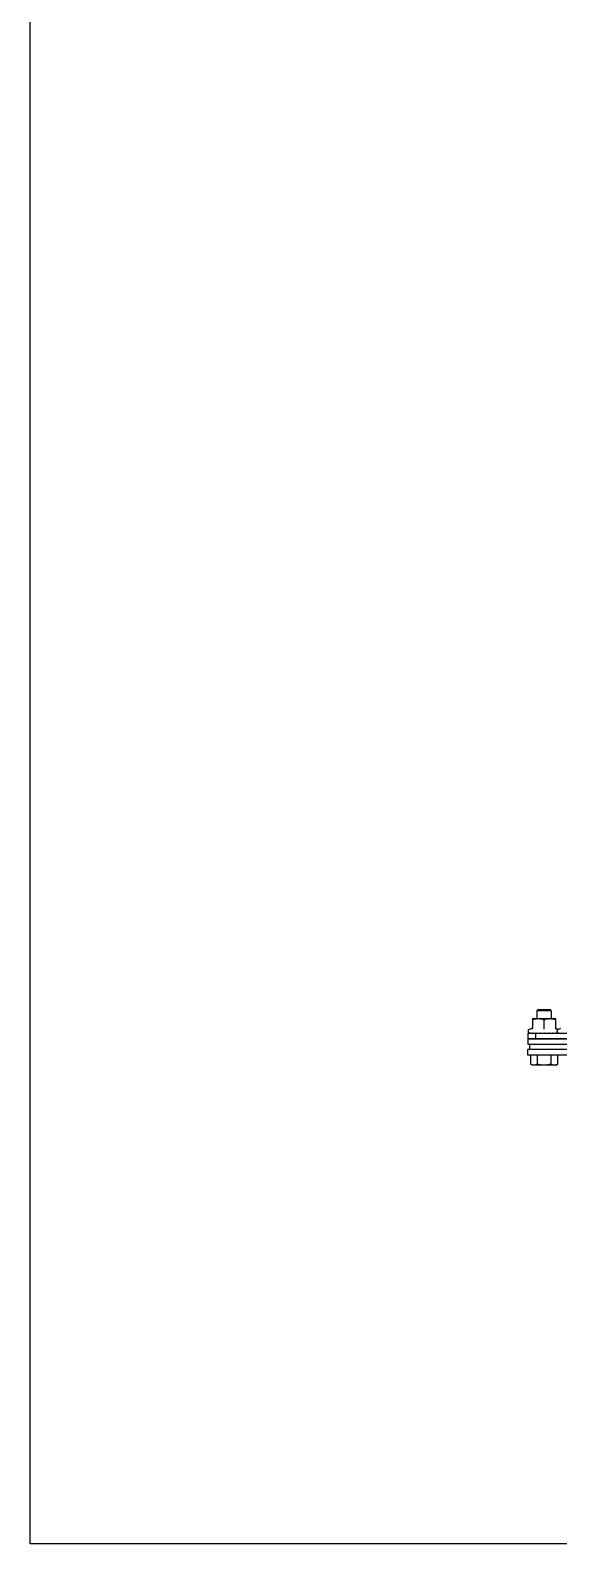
# Model space of a CAD drawing. Header units: millimetres. Extents: x 242 to 4341, y -255 to 3233.
# Drawn here: x 242 to 535, y -255 to 586 of the extents above; entities that cross this region are included whole.
import ezdxf

# ---------------------------------------------------------------- set-up
doc = ezdxf.new("R2010")
doc.units = ezdxf.units.MM
doc.header["$LTSCALE"] = 115.5
doc.layers.get('0').update_dxf_attribs({"linetype": 'CONTINUOUS'})
doc.layers.add('02___PRT_ALL_AXES', color=7, linetype='CONTINUOUS')

msp = doc.modelspace()

# ---------------------------------------------------------------- linework, layer by layer
at = {"color": 0, "linetype": 'Continuous'}
for p, q in [((241.521, -254.656), (241.521, 1394.903)), ((520.431, 37.049), (520.43, 36.468)), ((520.43, 36.468), (520.43, 31.655)), ((520.431, 37.049), (533.431, 37.049)), ((522.931, 41.349), (523.431, 41.849)), ((522.931, 41.349), (522.931, 37.049)), ((530.931, 41.349), (522.931, 41.349)), ((530.431, 41.849), (523.431, 41.849)), ((526.929, 31.656), (526.929, 36.468)), ((530.931, 41.349), (530.431, 41.849)), ((530.931, 41.349), (530.931, 37.049)), ((533.43, 36.468), (533.431, 37.049)), ((533.43, 31.656), (533.43, 36.468)), ((533.432, 31.989), (533.432, 36.468)), ((957.931, 28.849), (517.931, 28.849)), ((957.931, 25.849), (517.931, 25.849)), ((520.102, 31.529), (518.685, 31.013)), ((519.031, 28.877), (519.031, 29.049)), ((519.031, 29.049), (534.831, 29.049)), ((519.048, 29.049), (519.047, 29.046)), ((519.178, 29.049), (519.178, 28.849)), ((520.027, 29.049), (520.027, 28.849)), ((521.551, 29.049), (521.551, 28.849)), ((522.158, 28.849), (522.158, 25.849)), ((523.602, 29.049), (523.602, 28.849)), ((525.979, 29.049), (525.979, 28.849)), ((528.449, 29.049), (528.449, 28.849)), ((530.77, 29.049), (530.77, 28.849)), ((532.716, 29.049), (532.716, 28.849)), ((533.76, 31.529), (534.962, 31.091)), ((534.095, 29.049), (534.095, 28.849)), ((536.163, 31.529), (534.746, 31.013)), ((534.773, 29.049), (534.773, 28.849)), ((534.831, 28.877), (534.831, 29.049)), ((519.425, 16.849), (519.425, 11.749)), ((523.178, 16.849), (523.178, 11.749)), ((530.684, 16.849), (530.684, 11.749)), ((534.437, 16.849), (534.437, 11.749)), ((520.431, 11.169), (519.426, 11.749)), ((533.431, 11.169), (520.431, 11.169)), ((533.431, 11.169), (534.437, 11.749)), ((2291.28, -254.656), (241.521, -254.656))]:
    msp.add_line(p, q, dxfattribs=at)
for points in [[(520.102, 31.529), (520.193, 31.573), (520.295, 31.656), (520.37, 31.76), (520.416, 31.875), (520.43, 31.989)], [(533.431, 31.999), (533.446, 31.875), (533.492, 31.76), (533.567, 31.656), (533.67, 31.573), (533.76, 31.529)]]:
    msp.add_lwpolyline(points, dxfattribs=at)
for centre, radius, start, end in [((519.031, 30.061), 1.013, 110, 270), ((527.822, 29.849), 1, 270, 306.869898), ((529.103, 30.419), 1.565, 285.154952, 286.44744), ((529.564, 29.849), 1, 270, 306.869898), ((531.29, 30.337), 1.488, 269.996126, 271.690323), ((531.292, 30.29), 1.442, 271.687685, 273.921835), ((531.39, 29.849), 1, 270, 306.869898), ((535.092, 30.061), 1.013, 110, 270), ((534.831, 30.061), 1.013, 270, 277.46217)]:
    msp.add_arc(centre, radius, start, end, dxfattribs=at)
for points, knots in [([(520.43, 36.468), (520.955, 36.643), (522.023, 36.936), (523.129, 37.049), (523.679, 37.049)], [0, 0, 0, 0, 0.5018684, 1, 1, 1, 1]), ([(523.679, 37.049), (524.229, 37.049), (525.335, 36.936), (526.403, 36.643), (526.929, 36.468)], [0, 0, 0, 0, 0.4981302, 1, 1, 1, 1]), ([(526.929, 36.468), (527.454, 36.643), (528.523, 36.936), (529.629, 37.049), (530.179, 37.049)], [0, 0, 0, 0, 0.5018631, 1, 1, 1, 1]), ([(530.179, 37.049), (530.729, 37.049), (531.836, 36.936), (532.904, 36.643), (533.43, 36.468)], [0, 0, 0, 0, 0.4981355, 1, 1, 1, 1]), ([(519.047, 29.046), (519.043, 29.012), (519.036, 28.955), (519.031, 28.899), (519.031, 28.877)], [0, 0, 0, 0, 0.6210618, 1, 1, 1, 1]), ([(519.591, 29.049), (519.551, 28.991), (519.477, 28.901), (519.364, 28.849), (519.318, 28.849)], [0, 0, 0, 0, 0.602919, 1, 1, 1, 1]), ([(520.43, 31.655), (520.43, 31.542), (520.354, 31.32), (520.175, 31.176), (520.078, 31.135)], [0, 0, 0, 0, 0.5172663, 1, 1, 1, 1]), ([(520.853, 29.049), (520.777, 28.984), (520.615, 28.886), (520.428, 28.849), (520.343, 28.849)], [0, 0, 0, 0, 0.5369672, 1, 1, 1, 1]), ([(522.71, 29.049), (522.675, 29.027), (522.538, 28.948), (522.385, 28.897), (522.27, 28.874)], [0, 0, 0, 0, 0.2583326, 1, 1, 1, 1]), ([(524.98, 29.049), (524.917, 29.014), (524.66, 28.896), (524.373, 28.849), (524.163, 28.849)], [0, 0, 0, 0, 0.2547284, 1, 1, 1, 1]), ([(527.441, 29.049), (527.376, 29.014), (527.106, 28.894), (526.806, 28.849), (526.585, 28.849)], [0, 0, 0, 0, 0.2506209, 1, 1, 1, 1]), ([(526.928, 31.135), (526.928, 31.162), (526.929, 31.335), (526.929, 31.509), (526.929, 31.656)], [0, 0, 0, 0, 0.1542619, 1, 1, 1, 1]), ([(529.512, 28.909), (529.398, 28.878), (529.239, 28.853), (529.081, 28.849), (529.041, 28.849)], [0, 0, 0, 0, 0.7482755, 1, 1, 1, 1]), ([(531.978, 29.049), (531.892, 28.989), (531.702, 28.896), (531.494, 28.859), (531.39, 28.852)], [0, 0, 0, 0, 0.4993717, 1, 1, 1, 1]), ([(533.609, 29.049), (533.544, 28.983), (533.387, 28.878), (533.202, 28.849), (533.113, 28.849)], [0, 0, 0, 0, 0.5074707, 1, 1, 1, 1]), ([(533.782, 31.135), (533.684, 31.176), (533.505, 31.321), (533.43, 31.543), (533.43, 31.656)], [0, 0, 0, 0, 0.4826761, 1, 1, 1, 1]), ([(534.586, 29.049), (534.56, 28.991), (534.509, 28.911), (534.407, 28.856), (534.355, 28.849), (534.33, 28.849)], [0, 0, 0, 0, 0.5545273, 0.7792088, 1, 1, 1, 1]), ([(521.302, 11.169), (520.981, 11.169), (520.319, 11.289), (519.72, 11.579), (519.426, 11.749)], [0, 0, 0, 0, 0.4851065, 1, 1, 1, 1]), ([(523.178, 11.749), (522.884, 11.579), (522.285, 11.289), (521.622, 11.169), (521.302, 11.169)], [0, 0, 0, 0, 0.5148834, 1, 1, 1, 1]), ([(526.931, 11.169), (526.297, 11.169), (525.026, 11.28), (523.788, 11.573), (523.178, 11.749)], [0, 0, 0, 0, 0.4999086, 1, 1, 1, 1]), ([(530.684, 11.749), (530.074, 11.573), (528.836, 11.28), (527.565, 11.169), (526.931, 11.169)], [0, 0, 0, 0, 0.5000913, 1, 1, 1, 1]), ([(532.56, 11.169), (532.24, 11.169), (531.577, 11.289), (530.978, 11.579), (530.684, 11.749)], [0, 0, 0, 0, 0.4851075, 1, 1, 1, 1]), ([(534.437, 11.749), (534.142, 11.579), (533.543, 11.289), (532.881, 11.169), (532.56, 11.169)], [0, 0, 0, 0, 0.5148817, 1, 1, 1, 1])]:
    msp.add_open_spline(points, degree=3, knots=knots, dxfattribs=at)
msp.add_open_spline([(529.852, 29.049), (529.756, 28.993), (529.652, 28.95), (529.546, 28.918)], degree=3, dxfattribs=at)
at = {"layer": '02___PRT_ALL_AXES', "color": 0, "linetype": 'Continuous'}
for p, q in [((517.931, 28.849), (517.931, 22.849)), ((517.931, 25.849), (957.931, 25.849)), ((517.926, 16.849), (517.926, 19.849)), ((957.936, 19.849), (517.926, 19.849)), ((957.936, 16.849), (517.926, 16.849)), ((517.931, 22.849), (957.931, 22.849)), ((518.931, 22.849), (518.931, 19.849))]:
    msp.add_line(p, q, dxfattribs=at)

doc.saveas('drawing.dxf')
